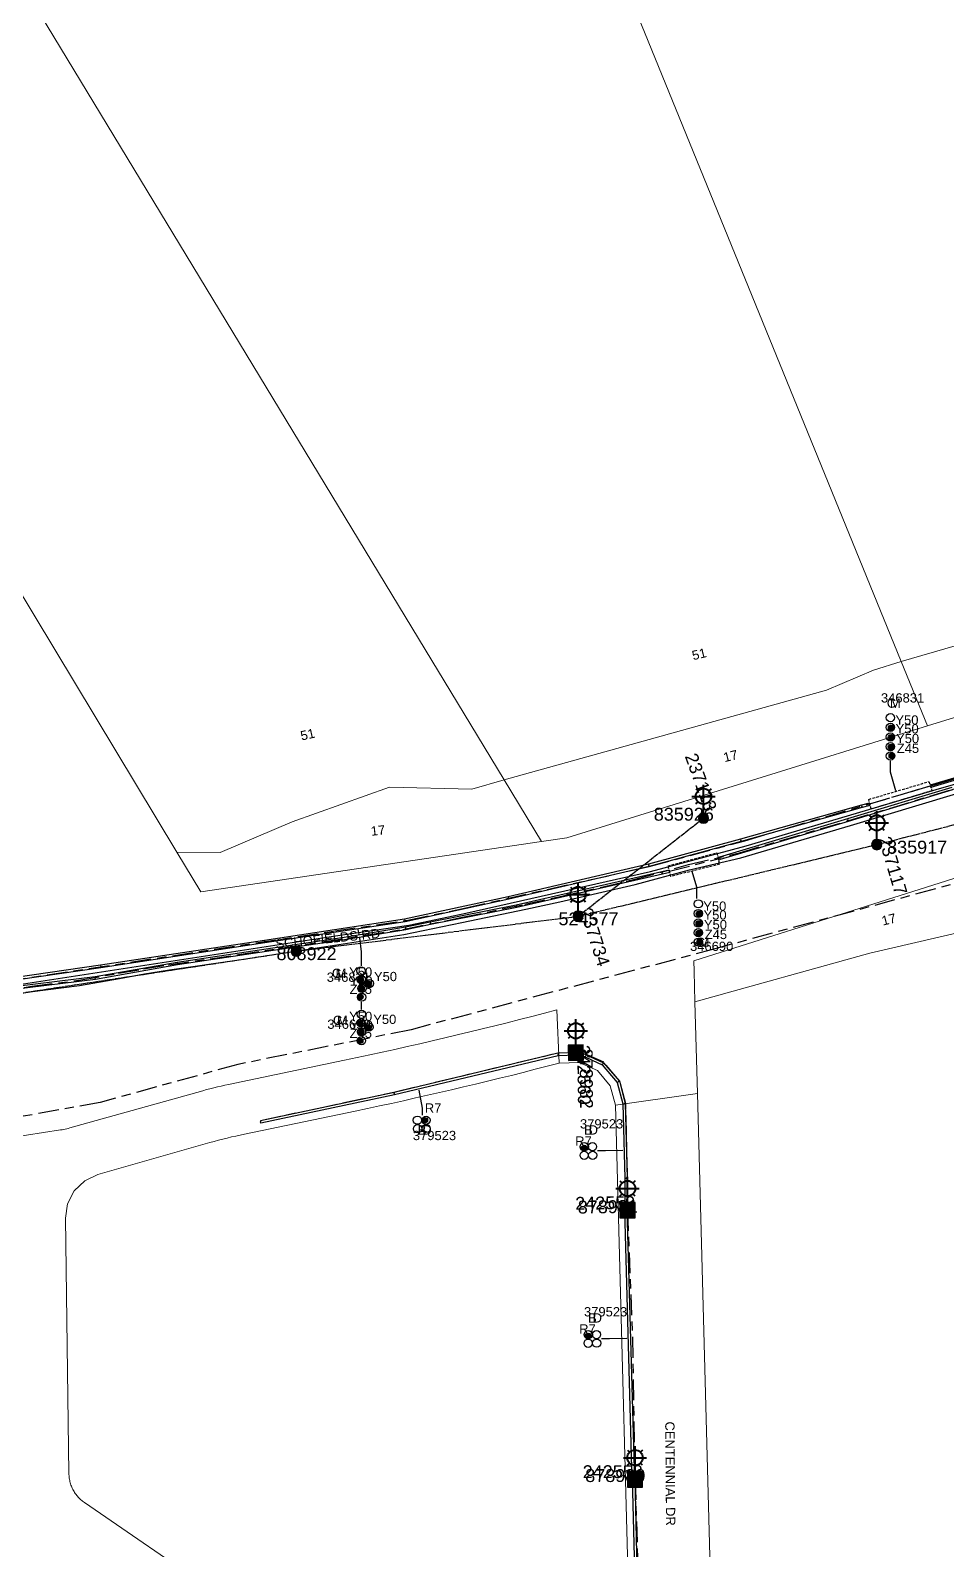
# Model space of a CAD drawing. Header units: metres. Extents: x 303957 to 307239, y 6268736 to 6272503.
# Drawn here: x 305226.9 to 305404.7, y 6269461.1 to 6269756.1 of the extents above; entities that cross this region are included whole.
import ezdxf
from ezdxf.enums import TextEntityAlignment as Align

# ---------------------------------------------------------------- set-up
doc = ezdxf.new("R2010")
doc.units = ezdxf.units.M
for name, pattern in [('Cable Exist OH', [1, 1, 0]), ('Cable Exist UG', [8.2, 4, -1.2, 1.8, -1.2]), ('DASHED', [0.75, 0.5, -0.25])]:
    doc.linetypes.add(name, pattern=pattern)
doc.layers.get('0').update_dxf_attribs({"color": 6})
doc.layers.add('Cadastre Land Parcels_SP_EXT', color=9, linetype='Continuous', lineweight=5)
doc.layers.add('Cadastre Roads_SP_EXT', color=9, linetype='Continuous', lineweight=5)
for name, color, linetype in [('Duct_SP_EXT', 7, 'Continuous'), ('Equip_SP_SL_EXT', 7, 'Continuous'), ('Mains_HV_EXT', 7, 'Continuous'), ('Mains_LV_SL_EXT', 7, 'Continuous'), ('Mains_SL_EXT', 7, 'Continuous'), ('Mains_TR_EXT', 7, 'Continuous'), ('SupportsOH_SP_TR_HV_LV_SL_EXT', 7, 'Continuous'), ('SupportsUG_SP_LV_SL_EXT', 7, 'Continuous'), ('Trench_SP_EXT', 7, 'Continuous')]:
    doc.layers.add(name, color=color, linetype=linetype)
doc.layers.add('UNKNOWN_FEATURES', color=1, linetype='DASHED', plot=False)
doc.styles.add('COLUMN_LABEL', font='arial.ttf')
doc.styles.add('iecARIAL', font='arial.ttf', dxfattribs={"height": 2})
doc.styles.add('POLE_LABEL', font='arial.ttf')
doc.styles.get("Standard").update_dxf_attribs({"font": 'arial.ttf'})
doc.linetypes.add('Cable P UG', pattern='A,6,-0.5,["P",Standard,S=1.7,R=0,X=0.5,Y=-1],-2.9', length=9.4)

# ---------------------------------------------------------------- blocks, each defined once
blk = doc.blocks.new('COLUMN_EXT')
blk.add_hatch(color=256).paths.add_polyline_path([(-1.49, 1.48), (-1.49, -1.49), (1.48, -1.49), (1.48, 1.48)])
blk.add_lwpolyline([(-1.49, -1.49), (1.48, -1.49), (1.48, 1.48), (-1.49, 1.48)], close=True)
for tag, height, style, flags, p in [('ASSET_NUM', 2.5, 'COLUMN_LABEL', 8, (2, 2)), ('STRUCTURE_PLANT_NUMBER', 0.2, 'POLE_LABEL', 9, (1.81, 0.03)), ('STREET_CODE', 0.2, 'COLUMN_LABEL', 9, (1.81, -0.2))]:
    blk.add_attdef(tag, text='', height=height, dxfattribs=dict(style=style, flags=flags)).set_placement(p, align=Align.MIDDLE_LEFT)
at = {"flags": 1}
blk.add_attdef('Z', (1.81, -2.35), '', height=0.2, dxfattribs=at)
at = {"flags": 9}
for tag, p in [('COLUMN_TYPE', (1.81, -0.4)), ('OWNED_BY', (1.81, -0.6)), ('STATE', (1.81, -0.8)), ('USAGE', (1.81, -1)), ('STREETNAME', (1.81, -1.6)), ('SUBURB', (1.81, -1.8)), ('LEGEND', (1.81, -1.2)), ('LOCATION', (1.81, -1.4)), ('NOTES', (1.81, -2))]:
    blk.add_attdef(tag, text='', height=0.2, dxfattribs=at).set_placement(p, align=Align.MIDDLE_LEFT)
blk = doc.blocks.new('DUCT_EXT')
blk.add_circle((0, 0.8), 0.8)
at = {"flags": 1}
blk.add_attdef('Z', (0, 0), '', height=0.2, dxfattribs=at)
at = {"flags": 9}
for tag, p in [('DUCT_CODE', (0, 0)), ('XSECT_TYPE', (0, -0.2)), ('STATE', (0, -0.6)), ('FB_REFERENCE', (0, -0.4)), ('NOTES', (0, -0.8))]:
    blk.add_attdef(tag, text='', height=0.2, dxfattribs=at).set_placement(p, align=Align.MIDDLE_LEFT)
blk = doc.blocks.new('SL_LANTERN_EXT')
at = {"lineweight": 40}
for p, q in [((0, 1.97), (0, 6.47)), ((-2.25, 4.22), (2.25, 4.22)), ((-1.46, 5.68), (-1.06, 5.28)), ((-1.46, 2.76), (-1.06, 3.16)), ((1.46, 5.68), (1.06, 5.28)), ((1.46, 2.76), (1.06, 3.16)), ((0, 0), (0, 2.72))]:
    blk.add_line(p, q, dxfattribs=at)
blk.add_circle((0, 4.22), 1.5, dxfattribs=at)
at = {"style": 'iecARIAL', "flags": 8}
blk.add_attdef('ASSET_NUM', (1.5, 1.5), '', height=2.5, dxfattribs=at)
for tag, p, height, flags in [('OPERATING_VOLTAGE', (0.98, -1.65), 0.2, 9), ('ORIENTATION', (0.98, -1.85), 0.2, 9), ('OWNED_BY', (0.98, -2.05), 0.2, 9), ('STATE', (0.98, -2.25), 0.2, 9), ('CONSTRUCTED_VOLTAGE', (0.98, -0.65), 0.2, 9), ('CONTROL_TYPE', (0.98, -0.85), 0.2, 9), ('LANTERN_PURPOSE', (0.98, -1.05), 0.2, 9), ('LANTERN_TYPE', (0.98, -1.25), 0.2, 9), ('NO_PHASES', (0.98, -1.45), 0.2, 9), ('USAGE', (0.98, -2.45), 0.2, 9), ('CEXIST', (0.98, -2.65), 0.2, 9), ('CNEW', (0.98, -2.85), 0.2, 9), ('CNUMBER', (0.98, -3.05), 0.2, 9), ('LNUMBER', (2.18, -3.25), 2.5, 8), ('CREMOVE', (0.98, -3.25), 0.2, 9), ('CREPLACE', (0.98, -3.45), 0.2, 9), ('LKINGHEIGHT', (0.98, -3.65), 0.2, 9), ('LBRACKET', (0.98, -3.85), 0.2, 9), ('LBRACKETVOCAB', (0.98, -4.05), 0.2, 9), ('LCATEGORY', (0.98, -4.25), 0.2, 9), ('LCHARGE1', (0.98, -4.45), 0.2, 9), ('LCHARGE1PERCENT', (0.98, -4.65), 0.2, 9), ('LCHARGE2', (0.98, -4.85), 0.2, 9), ('LCHARGE2PERCENT', (0.98, -5.05), 0.2, 9), ('LCHARGE3', (0.98, -5.25), 0.2, 9), ('LCHARGE3PERCENT', (0.98, -5.45), 0.2, 9), ('LEXIST', (0.98, -5.65), 0.2, 9), ('LLAMP', (0.98, -5.85), 0.2, 9), ('LLAMPVOCAB', (0.98, -6.05), 0.2, 9), ('LMAST', (0.98, -6.25), 0.2, 9), ('LMASTVOCAB', (0.98, -6.45), 0.2, 9), ('LNEW', (0.98, -6.65), 0.2, 9), ('LANTNUMBER', (0.98, -6.85), 0.2, 9), ('LOUTREACH', (0.98, -7.25), 0.2, 9), ('LOUTREACHVOCAB', (0.98, -7.45), 0.2, 9), ('LRATECODE', (0.98, -7.65), 0.2, 9), ('LREMOVE', (0.98, -7.85), 0.2, 9), ('LREPLACE', (0.98, -8.05), 0.2, 9), ('LTYPE', (0.98, -8.25), 0.2, 9), ('LTYPEVOCAB', (0.98, -8.45), 0.2, 9), ('LEGEND', (0.98, -8.65), 0.2, 9), ('LOCATION', (0.98, -8.85), 0.2, 9), ('NOTES', (0.98, -9.05), 0.2, 9), ('STREETNAME', (0.98, -9.25), 0.2, 9), ('SUBURB', (0.98, -9.45), 0.2, 1)]:
    blk.add_attdef(tag, p, '', height=height, dxfattribs=dict(flags=flags))
blk = doc.blocks.new('POLE_EXT')
blk.add_hatch(color=256).paths.add_polyline_path([(-1, 0, 1), (1, 0, 1)])
blk.add_lwpolyline([(-1, 0, 1), (1, 0, 1)], format="xyb", close=True)
for tag, height, flags, p in [('pNumber', 2.5, 8, (-17.84, 2.07)), ('OWNED_BY', 0.2, 9, (1.35, -0.4)), ('SPECIAL_USE', 0.2, 9, (1.35, -0.8)), ('STATE', 0.2, 9, (1.35, -1)), ('cLV', 0.2, 9, (1.35, -1.4)), ('hDepth', 0.2, 9, (1.35, -1.6)), ('hDia', 0.2, 9, (1.35, -1.8)), ('cHV', 0.2, 9, (1.35, -2)), ('PARENT', 0.2, 9, (1.35, -0.6)), ('USAGE', 0.2, 9, (1.35, -1.2)), ('LBRACKET', 0.2, 9, (1.35, -2.2)), ('LExisting', 0.2, 9, (1.35, -2.4)), ('LANTNUMBER', 0.2, 9, (1.35, -2.6)), ('LOther', 0.2, 9, (1.35, -2.8)), ('LRemove', 0.2, 9, (1.35, -3)), ('cLinedev', 0.2, 9, (1.35, -3.4)), ('pExisting', 0.2, 9, (1.35, -3.8)), ('pFooting', 0.2, 9, (1.35, -4.4)), ('pNew', 0.2, 9, (1.35, -4.6)), ('pRelocate', 0.2, 9, (1.35, -5)), ('pRemove', 0.2, 9, (1.35, -5.2)), ('pReplace', 0.2, 9, (1.35, -5.4)), ('pStay', 0.2, 9, (1.35, -5.6)), ('pType', 0.2, 9, (1.35, -5.8)), ('LEGEND', 0.2, 9, (1.35, -3.2)), ('LOCATION', 0.2, 9, (1.35, -3.6)), ('PFNUMBER', 0.2, 9, (1.35, -4)), ('NEWPFNUMBER', 0.2, 9, (1.35, -4.2)), ('cspan', 0.2, 9, (1.35, -6)), ('STREETNAME', 0.2, 9, (1.35, -6.2)), ('SUBURB', 0.2, 9, (1.35, -6.4)), ('OPERATED_BY', 0.2, 9, (1.36, -7.01)), ('NOTES', 0.2, 9, (1.35, -6.6)), ('MAINTAINED_BY', 0.2, 9, (1.36, -6.81))]:
    blk.add_attdef(tag, text='', height=height, dxfattribs=dict(flags=flags)).set_placement(p, align=Align.MIDDLE_LEFT)
at = {"style": 'POLE_LABEL'}
for tag, height, flags, p in [('ASSET_NUM', 2.5, 8, (2, 2)), ('STRUCTURE_PLANT_NUMBER', 0.2, 9, (1.35, 0.03)), ('STREET_CODE', 0.2, 9, (1.35, -0.2))]:
    blk.add_attdef(tag, text='', height=height, dxfattribs=dict(at, flags=flags)).set_placement(p, align=Align.MIDDLE_LEFT)
at = {"flags": 1}
blk.add_attdef('Z', (1.35, -7.33), '', height=0.2, dxfattribs=at)
blk = doc.blocks.new('CABLE_LARGE_EXT')
h = blk.add_hatch(color=256)
edge = h.paths.add_edge_path()
edge.add_arc((0, 0.55), 0.55, 0, 360)
blk.add_circle((0, 0.55), 0.55)
at = {"flags": 1}
blk.add_attdef('Z', (0, 0), '', height=0.2, dxfattribs=at)
at = {"flags": 9}
for tag, p in [('COND_CODE', (0, 0)), ('STATE', (0, -0.4)), ('XSECT_SIZE', (0, -0.6)), ('FB_REFERENCE', (0, -0.2)), ('NOTES', (0, -0.8))]:
    blk.add_attdef(tag, text='', height=0.2, dxfattribs=at).set_placement(p, align=Align.MIDDLE_LEFT)

msp = doc.modelspace()

# ---------------------------------------------------------------- linework, layer by layer
at = {"layer": 'Cadastre Land Parcels_SP_EXT', "linetype": 'Continuous'}
for points in [[(305474.1, 6269656.34), (305390.42, 6269890.66), (305302.4, 6269862.95), (305395.89, 6269633.61), (305474.1, 6269656.34)], [(305318.83, 6269610.61), (305187.79, 6269826.92), (305158.26, 6269875.65), (305154.1, 6269882.46), (305089.13, 6269872.76), (305255.32, 6269596.57), (305263.7, 6269596.53), (305277.66, 6269602.48), (305296.57, 6269609.21), (305312.55, 6269608.82), (305318.83, 6269610.61)], [(305381.35, 6269628.03), (305390.46, 6269631.94), (305395.89, 6269633.61), (305302.4, 6269862.95), (305187.79, 6269826.92), (305318.83, 6269610.61), (305381.35, 6269628.03)], [(305412.11, 6269624.56), (305478.14, 6269645.04), (305474.1, 6269656.34), (305395.89, 6269633.61), (305400.98, 6269621.11), (305412.11, 6269624.56)], [(305330.98, 6269599.34), (305400.98, 6269621.11), (305395.89, 6269633.61), (305390.46, 6269631.94), (305381.35, 6269628.03), (305318.83, 6269610.61), (305326.09, 6269598.64), (305330.98, 6269599.34)], [(305318.83, 6269610.61), (305312.55, 6269608.82), (305296.57, 6269609.21), (305277.66, 6269602.48), (305263.7, 6269596.53), (305255.32, 6269596.57), (305259.96, 6269588.86), (305326.09, 6269598.64), (305318.83, 6269610.61)], [(305421.44, 6269596.34), (305355.63, 6269575.45), (305355.69, 6269573.44), (305355.85, 6269567.54), (305389.76, 6269576.99), (305424.67, 6269585.04), (305424.43, 6269594.21), (305421.44, 6269596.34)], [(305411.74, 6269298.61), (305432.2, 6269305.09), (305424.67, 6269585.04), (305389.76, 6269576.99), (305355.85, 6269567.54), (305356.33, 6269549.69), (305359.72, 6269423.42), (305360.41, 6269397.82), (305362.67, 6269313.58), (305363.33, 6269288.94), (305363.48, 6269283.33), (305411.74, 6269298.61)]]:
    msp.add_lwpolyline(points, close=True, dxfattribs=at)
msp.add_lwpolyline([(305343.73, 6269423.55), (305340.41, 6269547.43), (305339.41, 6269551.19), (305336.9, 6269554.16), (305333.35, 6269555.73), (305329.47, 6269555.61), (305327.15, 6269555.01), (305324.84, 6269554.41), (305322.52, 6269553.82), (305320.21, 6269553.24), (305317.89, 6269552.66), (305315.57, 6269552.1), (305313.24, 6269551.54), (305310.92, 6269550.98), (305308.59, 6269550.43), (305306.26, 6269549.89), (305303.94, 6269549.36), (305301.6, 6269548.84), (305299.27, 6269548.32), (305296.94, 6269547.8), (305294.6, 6269547.3), (305292.27, 6269546.8), (305289.93, 6269546.31), (305268.4, 6269541.83), (305267.56, 6269541.65), (305266.72, 6269541.46), (305265.88, 6269541.27), (305265.05, 6269541.07), (305264.22, 6269540.86), (305263.39, 6269540.64), (305262.56, 6269540.41), (305261.73, 6269540.18), (305239.97, 6269533.96), (305237.42, 6269532.75), (305235.38, 6269530.79), (305234.09, 6269528.28), (305233.67, 6269525.48), (305234.35, 6269475.95), (305234.35, 6269475.72), (305234.37, 6269475.49), (305234.39, 6269475.26), (305234.42, 6269475.03), (305234.45, 6269474.8), (305234.5, 6269474.57), (305234.55, 6269474.35), (305234.61, 6269474.13), (305234.68, 6269473.91), (305234.75, 6269473.69), (305234.83, 6269473.47), (305234.92, 6269473.26), (305235.01, 6269473.05), (305235.12, 6269472.84), (305235.23, 6269472.64), (305235.34, 6269472.44), (305235.46, 6269472.24), (305235.59, 6269472.05), (305235.73, 6269471.86), (305235.87, 6269471.68), (305236.01, 6269471.5), (305236.17, 6269471.33), (305236.32, 6269471.16), (305236.49, 6269471), (305236.66, 6269470.84), (305236.83, 6269470.69), (305237.01, 6269470.54), (305237.19, 6269470.4), (305237.38, 6269470.27), (305312.49, 6269418.63)], dxfattribs=at)
at = {"layer": 'Cadastre Roads_SP_EXT', "linetype": 'Continuous'}
msp.add_lwpolyline([(305312.49, 6269418.63), (305237.38, 6269470.27), (305237.19, 6269470.4), (305237.01, 6269470.54), (305236.83, 6269470.69), (305236.66, 6269470.84), (305236.49, 6269471), (305236.32, 6269471.16), (305236.17, 6269471.33), (305236.01, 6269471.5), (305235.87, 6269471.68), (305235.73, 6269471.86), (305235.59, 6269472.05), (305235.46, 6269472.24), (305235.34, 6269472.44), (305235.23, 6269472.64), (305235.12, 6269472.84), (305235.01, 6269473.05), (305234.92, 6269473.26), (305234.83, 6269473.47), (305234.75, 6269473.69), (305234.68, 6269473.91), (305234.61, 6269474.13), (305234.55, 6269474.35), (305234.5, 6269474.57), (305234.45, 6269474.8), (305234.42, 6269475.03), (305234.39, 6269475.26), (305234.37, 6269475.49), (305234.35, 6269475.72), (305234.35, 6269475.95), (305233.67, 6269525.48), (305234.09, 6269528.28), (305235.38, 6269530.79), (305237.42, 6269532.75), (305239.97, 6269533.96), (305261.73, 6269540.18), (305262.56, 6269540.41), (305263.39, 6269540.64), (305264.22, 6269540.86), (305265.05, 6269541.07), (305265.88, 6269541.27), (305266.72, 6269541.46), (305267.56, 6269541.65), (305268.4, 6269541.83), (305289.93, 6269546.31), (305292.27, 6269546.8), (305294.6, 6269547.3), (305296.94, 6269547.8), (305299.27, 6269548.32), (305301.6, 6269548.84), (305303.94, 6269549.36), (305306.26, 6269549.89), (305308.59, 6269550.43), (305310.92, 6269550.98), (305313.24, 6269551.54), (305315.57, 6269552.1), (305317.89, 6269552.66), (305320.21, 6269553.24), (305322.52, 6269553.82), (305324.84, 6269554.41), (305327.15, 6269555.01), (305329.47, 6269555.61), (305329.03, 6269565.95), (305326.62, 6269565.32), (305324.21, 6269564.69), (305321.8, 6269564.07), (305319.39, 6269563.45), (305316.98, 6269562.85), (305314.56, 6269562.25), (305312.14, 6269561.66), (305309.72, 6269561.08), (305307.3, 6269560.51), (305304.87, 6269559.94), (305302.45, 6269559.38), (305300.02, 6269558.83), (305297.59, 6269558.28), (305295.16, 6269557.75), (305292.72, 6269557.22), (305290.29, 6269556.7), (305287.85, 6269556.19), (305265.32, 6269551.49), (305264.6, 6269551.33), (305263.88, 6269551.17), (305263.16, 6269551.01), (305262.45, 6269550.83), (305261.73, 6269550.65), (305261.02, 6269550.46), (305260.31, 6269550.26), (305234.52, 6269543.03), (305234.23, 6269542.95), (305233.93, 6269542.88), (305233.64, 6269542.81), (305233.34, 6269542.75), (305233.04, 6269542.69), (305232.74, 6269542.64), (305216.17, 6269540.1)], dxfattribs=at)
msp.add_lwpolyline([(305356.33, 6269549.69), (305340.41, 6269547.43), (305343.73, 6269423.55), (305359.72, 6269423.42), (305356.33, 6269549.69)], close=True, dxfattribs=at)
at = {"layer": 'Duct_SP_EXT'}
for p, q in [((305412.27, 6269612.8), (305401.49, 6269609.61)), ((305412.41, 6269612.34), (305401.63, 6269609.15)), ((305405.68, 6269609.11), (305385.42, 6269603.02)), ((305401.49, 6269609.61), (305401.56, 6269609.38)), ((305401.63, 6269609.15), (305401.56, 6269609.38)), ((305405.82, 6269608.65), (305385.55, 6269602.56)), ((305389.67, 6269606.12), (305388.18, 6269605.68)), ((305389.67, 6269606.12), (305389.74, 6269605.89)), ((305389.8, 6269605.66), (305389.74, 6269605.89)), ((305385.42, 6269603.02), (305360.62, 6269595.58)), ((305388.18, 6269605.68), (305364.7, 6269599.09)), ((305388.31, 6269605.22), (305364.82, 6269598.63)), ((305385.42, 6269603.02), (305385.48, 6269602.79)), ((305388.18, 6269605.68), (305388.25, 6269605.45)), ((305388.31, 6269605.22), (305388.25, 6269605.45)), ((305389.8, 6269605.66), (305388.31, 6269605.22)), ((305385.55, 6269602.56), (305360.75, 6269595.12)), ((305385.55, 6269602.56), (305385.48, 6269602.79)), ((305364.7, 6269599.09), (305346.81, 6269594.27)), ((305364.82, 6269598.63), (305346.93, 6269593.81)), ((305364.7, 6269599.09), (305364.76, 6269598.86)), ((305364.82, 6269598.63), (305364.76, 6269598.86)), ((305346.81, 6269594.27), (305319.61, 6269587.93)), ((305346.81, 6269594.27), (305346.87, 6269594.04)), ((305346.93, 6269593.81), (305346.87, 6269594.04)), ((305360.62, 6269595.58), (305360.33, 6269595.51)), ((305360.33, 6269595.51), (305360.39, 6269595.28)), ((305360.45, 6269595.04), (305360.39, 6269595.28)), ((305360.75, 6269595.12), (305360.45, 6269595.04)), ((305360.62, 6269595.58), (305360.69, 6269595.35)), ((305360.75, 6269595.12), (305360.69, 6269595.35)), ((305346.93, 6269593.81), (305319.72, 6269587.46)), ((305349.44, 6269592.75), (305321.17, 6269586.3)), ((305349.55, 6269592.28), (305321.27, 6269585.83)), ((305350.84, 6269593.11), (305349.44, 6269592.75)), ((305349.44, 6269592.75), (305349.49, 6269592.52)), ((305349.55, 6269592.28), (305349.49, 6269592.52)), ((305350.96, 6269592.64), (305349.55, 6269592.28)), ((305350.84, 6269593.11), (305350.9, 6269592.87)), ((305350.96, 6269592.64), (305350.9, 6269592.87)), ((305319.61, 6269587.93), (305299.5, 6269583.54)), ((305319.72, 6269587.46), (305299.58, 6269583.07)), ((305321.17, 6269586.3), (305304.45, 6269582.97)), ((305321.27, 6269585.83), (305304.55, 6269582.5)), ((305319.61, 6269587.93), (305319.66, 6269587.7)), ((305319.72, 6269587.46), (305319.66, 6269587.7)), ((305321.17, 6269586.3), (305321.22, 6269586.07)), ((305321.27, 6269585.83), (305321.22, 6269586.07)), ((305299.5, 6269583.54), (305272.3, 6269579.43)), ((305299.58, 6269583.07), (305272.37, 6269578.96)), ((305299.5, 6269583.54), (305299.54, 6269583.31)), ((305299.58, 6269583.07), (305299.54, 6269583.31)), ((305304.45, 6269582.97), (305299.64, 6269581.98)), ((305304.55, 6269582.5), (305299.73, 6269581.51)), ((305304.45, 6269582.97), (305304.5, 6269582.74)), ((305304.55, 6269582.5), (305304.5, 6269582.74)), ((305272.3, 6269579.43), (305240.49, 6269574.62)), ((305288.59, 6269580.14), (305255.36, 6269575.18)), ((305288.67, 6269579.67), (305255.44, 6269574.71)), ((305272.3, 6269579.43), (305272.33, 6269579.2)), ((305299.64, 6269581.98), (305288.59, 6269580.14)), ((305288.59, 6269580.14), (305288.63, 6269579.91)), ((305288.67, 6269579.67), (305288.63, 6269579.91)), ((305299.73, 6269581.51), (305288.67, 6269579.67)), ((305299.64, 6269581.98), (305299.68, 6269581.75)), ((305299.73, 6269581.51), (305299.68, 6269581.75)), ((305272.37, 6269578.96), (305240.56, 6269574.14)), ((305272.37, 6269578.96), (305272.33, 6269579.2)), ((305240.49, 6269574.62), (305176.72, 6269565.33)), ((305240.56, 6269574.14), (305176.79, 6269564.86)), ((305255.36, 6269575.18), (305239.42, 6269572.35)), ((305255.44, 6269574.71), (305239.49, 6269571.87)), ((305240.49, 6269574.62), (305240.52, 6269574.38)), ((305240.56, 6269574.14), (305240.52, 6269574.38)), ((305255.36, 6269575.18), (305255.4, 6269574.95)), ((305255.44, 6269574.71), (305255.4, 6269574.95)), ((305239.42, 6269572.35), (305218.03, 6269569.73)), ((305239.49, 6269571.87), (305218.1, 6269569.25)), ((305239.42, 6269572.35), (305239.46, 6269572.11)), ((305239.49, 6269571.87), (305239.46, 6269572.11)), ((305329.24, 6269557.53), (305297.44, 6269549.93)), ((305329.3, 6269557.05), (305297.55, 6269549.46)), ((305332.79, 6269557.61), (305329.24, 6269557.53)), ((305329.24, 6269557.53), (305329.27, 6269557.29)), ((305329.3, 6269557.05), (305329.27, 6269557.29)), ((305332.8, 6269557.13), (305329.3, 6269557.05)), ((305332.76, 6269557.61), (305332.76, 6269557.37)), ((305332.76, 6269557.61), (305333.91, 6269557.61)), ((305332.76, 6269557.13), (305332.76, 6269557.37)), ((305332.76, 6269557.13), (305333.8, 6269557.13)), ((305332.79, 6269557.61), (305332.79, 6269557.37)), ((305332.8, 6269557.13), (305332.79, 6269557.37)), ((305333.8, 6269557.13), (305333.86, 6269557.37)), ((305333.8, 6269557.13), (305337.81, 6269555.31)), ((305333.91, 6269557.61), (305333.86, 6269557.37)), ((305333.91, 6269557.61), (305338.11, 6269555.7)), ((305338.11, 6269555.7), (305337.96, 6269555.5)), ((305338.11, 6269555.7), (305341.18, 6269552.1)), ((305337.81, 6269555.31), (305337.96, 6269555.5)), ((305337.81, 6269555.31), (305340.75, 6269551.87)), ((305297.44, 6269549.93), (305271.5, 6269544.41)), ((305297.44, 6269549.93), (305297.49, 6269549.7)), ((305340.75, 6269551.87), (305340.96, 6269551.98)), ((305340.75, 6269551.87), (305341.84, 6269547.68)), ((305341.18, 6269552.1), (305340.96, 6269551.98)), ((305341.18, 6269552.1), (305342.32, 6269547.75)), ((305297.55, 6269549.46), (305271.6, 6269543.94)), ((305297.55, 6269549.46), (305297.49, 6269549.7)), ((305341.84, 6269547.68), (305342.08, 6269547.72)), ((305341.84, 6269547.68), (305342.23, 6269533.27)), ((305342.32, 6269547.75), (305342.08, 6269547.72)), ((305342.32, 6269547.75), (305342.71, 6269533.27)), ((305271.5, 6269544.41), (305271.55, 6269544.18)), ((305271.6, 6269543.94), (305271.55, 6269544.18)), ((305342.23, 6269533.27), (305342.21, 6269527.05)), ((305342.23, 6269533.27), (305342.47, 6269533.27)), ((305342.71, 6269533.27), (305342.47, 6269533.27)), ((305342.71, 6269533.27), (305342.69, 6269527.05)), ((305342.21, 6269527.05), (305342.45, 6269527.05)), ((305342.21, 6269527.04), (305342.45, 6269527.05)), ((305343.68, 6269474.54), (305342.21, 6269527.04)), ((305342.69, 6269527.05), (305342.45, 6269527.05)), ((305342.69, 6269527.05), (305342.45, 6269527.05)), ((305344.16, 6269474.55), (305342.69, 6269527.05)), ((305343.67, 6269474.89), (305343.91, 6269474.89)), ((305343.67, 6269474.89), (305344.9, 6269424.88)), ((305343.68, 6269474.54), (305343.92, 6269474.54)), ((305344.15, 6269474.9), (305343.91, 6269474.89)), ((305344.16, 6269474.55), (305343.92, 6269474.54)), ((305344.15, 6269474.9), (305345.38, 6269424.9))]:
    msp.add_line(p, q, dxfattribs=at)
for points in [[(305393.7, 6269614.32), (305393.7, 6269612.16), (305394.79, 6269608.53)], [(305356.22, 6269587.56), (305356.22, 6269589.8), (305355.27, 6269592.8)], [(305290.68, 6269580.64), (305290.5, 6269581.59)], [(305291.11, 6269574.5), (305291.11, 6269577.19), (305290.83, 6269579.94)], [(305291.11, 6269566.04), (305291.11, 6269567.51)], [(305302.96, 6269545.49), (305302.96, 6269546.85), (305302.33, 6269550.35)], [(305336.94, 6269538.62), (305338.46, 6269538.62), (305341.85, 6269538.7)], [(305337.73, 6269502.13), (305339.24, 6269502.13), (305342.64, 6269502.21)]]:
    msp.add_lwpolyline(points, dxfattribs=at)
at = {"layer": 'Mains_HV_EXT', "linetype": 'Cable P UG'}
for points in [[(305006.1, 6269537.8), (305058.48, 6269545.8), (305135.19, 6269558.02), (305145.44, 6269559.52), (305183.14, 6269565.07), (305209.27, 6269568.83), (305222.15, 6269570.52), (305286.09, 6269580.3), (305300.32, 6269582.37), (305311.36, 6269584.73), (305347.21, 6269592.82), (305365.76, 6269597.82), (305395.94, 6269606.75), (305395.94, 6269606.75), (305402.62, 6269608.72), (305422.94, 6269614.55)], [(305041.43, 6269541.29), (305058.95, 6269543.98), (305076.12, 6269546.79), (305129.77, 6269555.07), (305176.15, 6269561.97), (305196.38, 6269564.79), (305227.3, 6269569.55), (305236.41, 6269570.71), (305244.14, 6269572.06), (305249.02, 6269572.92), (305253.84, 6269573.71), (305267.4, 6269575.7), (305299.33, 6269580.59), (305310.63, 6269582.89), (305323.01, 6269585.48), (305329.65, 6269586.92), (305344.22, 6269590.29), (305354.81, 6269593.17), (305354.81, 6269593.17), (305364.74, 6269595.49), (305386, 6269601.76), (305406.02, 6269607.78), (305408.98, 6269608.66)]]:
    msp.add_lwpolyline(points, dxfattribs=at)
at = {"layer": 'Mains_HV_EXT', "linetype": 'Cable Exist UG'}
msp.add_lwpolyline([(305445.03, 6269598.25), (305442.93, 6269598.06), (305442.05, 6269601.04), (305442.05, 6269601.04), (305410.41, 6269591.6), (305359.95, 6269577.87), (305359.95, 6269577.87), (305300.75, 6269562.1), (305267.13, 6269555.36), (305240.44, 6269547.97), (305221.53, 6269544.57), (305213.24, 6269543.9), (305200.32, 6269544.17), (305180.87, 6269540.92), (305121.12, 6269531.66), (305107.34, 6269528.87), (305074.8, 6269524.99), (305074.8, 6269524.99), (305055.49, 6269521.84), (305050, 6269520.48)], dxfattribs=at)
at = {"layer": 'Mains_LV_SL_EXT', "linetype": 'Cable Exist UG'}
for points in [[(305271.5, 6269544.47), (305297.43, 6269549.99), (305329.35, 6269557.62), (305332.73, 6269557.67)], [(305342.75, 6269527.05), (305342.77, 6269533.27), (305342.77, 6269533.27), (305342.42, 6269547.72), (305341.23, 6269552.17), (305338.14, 6269555.77), (305333.76, 6269557.75), (305332.73, 6269557.67)], [(305342.75, 6269527.05), (305343.7, 6269502.39), (305344.21, 6269474.78)], [(305344.21, 6269474.78), (305345.12, 6269447.07), (305345.44, 6269424.92)]]:
    msp.add_lwpolyline(points, dxfattribs=at)
at = {"layer": 'Mains_SL_EXT', "linetype": 'Cable Exist OH'}
for points in [[(305333.16, 6269584.13), (305357.5, 6269603.19)], [(305391.13, 6269598.05), (305418.58, 6269605.1)], [(305333.16, 6269584.13), (305391.13, 6269598.05)], [(305211.87, 6269567.22), (305278.47, 6269577.36), (305333.16, 6269584.13)]]:
    msp.add_lwpolyline(points, dxfattribs=at)
at = {"layer": 'Mains_TR_EXT', "linetype": 'Cable Exist UG'}
for points in [[(305395.66, 6269607.71), (305402.34, 6269609.68), (305427.26, 6269616.83), (305447.66, 6269623.22), (305467.59, 6269628.86), (305482.69, 6269633), (305497.96, 6269636.95), (305505.11, 6269639.3), (305526.07, 6269645.41), (305545.25, 6269651.15), (305564.06, 6269656.32), (305584.46, 6269662.01)], [(305354.58, 6269594.15), (305364.48, 6269596.45), (305385.72, 6269602.72), (305405.73, 6269608.74), (305422.57, 6269613.72), (305449.15, 6269621.51), (305458.78, 6269624.32), (305470.54, 6269627.81), (305479.01, 6269630.14), (305506.52, 6269637.73), (305511.93, 6269639.2), (305539.95, 6269647.23), (305568.82, 6269655.39), (305582.69, 6269659.64)], [(305005.95, 6269538.79), (305058.32, 6269546.78), (305135.04, 6269559.01), (305145.29, 6269560.51), (305182.99, 6269566.06), (305209.13, 6269569.82), (305222.01, 6269571.51), (305285.95, 6269581.29), (305300.14, 6269583.36), (305311.14, 6269585.71), (305346.97, 6269593.8), (305365.49, 6269598.78), (305395.66, 6269607.71)], [(305041.28, 6269542.28), (305058.79, 6269544.97), (305075.96, 6269547.78), (305129.62, 6269556.06), (305176.01, 6269562.96), (305196.24, 6269565.78), (305227.16, 6269570.54), (305236.27, 6269571.7), (305243.97, 6269573.05), (305248.85, 6269573.9), (305253.68, 6269574.7), (305267.25, 6269576.68), (305299.15, 6269581.57), (305310.43, 6269583.87), (305322.8, 6269586.46), (305329.43, 6269587.9), (305343.98, 6269591.26), (305354.58, 6269594.15)]]:
    msp.add_lwpolyline(points, dxfattribs=at)
at = {"layer": 'Trench_SP_EXT', "linetype": 'Cable Exist UG'}
for points in [[(305389.8, 6269605.95), (305401.52, 6269609.49)], [(305350.9, 6269592.87), (305360.36, 6269595.3)]]:
    msp.add_lwpolyline(points, dxfattribs=at)
at = {"layer": 'UNKNOWN_FEATURES'}
for points in [[(305389.59, 6269606.83), (305401.26, 6269610.28), (305401.84, 6269608.51), (305390.05, 6269604.96), (305389.59, 6269606.77)], [(305351.15, 6269591.86), (305350.63, 6269593.9), (305360.07, 6269596.44), (305360.63, 6269594.23), (305351.12, 6269591.86)]]:
    msp.add_lwpolyline(points, dxfattribs=at)

# ---------------------------------------------------------------- block references
at = {"layer": 'Duct_SP_EXT'}
for name, p, rotation in [('DUCT_EXT', (305394.57, 6269622.68), 90.0000000000002), ('DUCT_EXT', (305394.57, 6269620.81), 90.0000000000002), ('DUCT_EXT', (305394.57, 6269618.94), 90.0000000000002), ('DUCT_EXT', (305394.57, 6269617.07), 90.0000000000002), ('DUCT_EXT', (305394.57, 6269615.24), 90.0000000000002), ('DUCT_EXT', (305357.29, 6269586.54), 90.0000000000002), ('DUCT_EXT', (305357.29, 6269584.67), 90.0000000000002), ('DUCT_EXT', (305357.29, 6269582.8), 90.0000000000002), ('DUCT_EXT', (305357.29, 6269580.93), 90.0000000000002), ('DUCT_EXT', (305357.29, 6269579.1), 90.0000000000002), ('DUCT_EXT', (305290.3, 6269571.84), 269.9999999999998), ('DUCT_EXT', (305290.41, 6269570.14), 269.9999999999998), ('DUCT_EXT', (305291.84, 6269571.06), 269.9999999999998), ('DUCT_EXT', (305290.38, 6269568.42), 269.9999999999998), ('DUCT_EXT', (305290.32, 6269565.1), 269.9999999999998), ('DUCT_EXT', (305290.24, 6269563.39), 269.9999999999998), ('DUCT_EXT', (305290.34, 6269561.69), 269.9999999999998), ('DUCT_EXT', (305291.78, 6269562.61), 269.9999999999998), ('DUCT_EXT', (305290.32, 6269559.97), 269.9999999999998), ('DUCT_EXT', (305301.19, 6269544.53), 269.9999999999998), ('DUCT_EXT', (305302.86, 6269544.51), 270.5202028911406), ('CABLE_LARGE_EXT', (305302.86, 6269544.51), 270.0770504269776), ('DUCT_EXT', (305301.21, 6269542.86), 270.4884338101121), ('DUCT_EXT', (305302.88, 6269542.92), 269.9999999999998), ('DUCT_EXT', (305334.36, 6269538.57), 0.5202028917459671), ('CABLE_LARGE_EXT', (305334.36, 6269538.57), 0.07705042675328856), ('DUCT_EXT', (305336.01, 6269536.92), 0.4884338106805899), ('DUCT_EXT', (305335.14, 6269502.08), 0.5202028917459671), ('CABLE_LARGE_EXT', (305335.14, 6269502.08), 0.07705042675328856), ('DUCT_EXT', (305336.79, 6269500.43), 0.4884338106805899)]:
    msp.add_blockref(name, p, dxfattribs=dict(at, rotation=rotation))
for name, p in [('CABLE_LARGE_EXT', (305393.92, 6269620.17)), ('CABLE_LARGE_EXT', (305393.9, 6269618.3)), ('CABLE_LARGE_EXT', (305393.9, 6269616.45)), ('CABLE_LARGE_EXT', (305394.06, 6269614.73)), ('CABLE_LARGE_EXT', (305356.61, 6269582.16)), ('CABLE_LARGE_EXT', (305356.63, 6269584.03)), ('CABLE_LARGE_EXT', (305356.61, 6269580.31)), ('CABLE_LARGE_EXT', (305356.77, 6269578.58)), ('DUCT_EXT', (305291.02, 6269572.72)), ('CABLE_LARGE_EXT', (305290.98, 6269571.24)), ('CABLE_LARGE_EXT', (305291.12, 6269569.55)), ('CABLE_LARGE_EXT', (305292.51, 6269570.47)), ('CABLE_LARGE_EXT', (305290.9, 6269567.91)), ('CABLE_LARGE_EXT', (305290.9, 6269562.73)), ('CABLE_LARGE_EXT', (305291.05, 6269561.08)), ('CABLE_LARGE_EXT', (305292.46, 6269562.01)), ('CABLE_LARGE_EXT', (305290.87, 6269559.42)), ('DUCT_EXT', (305334.34, 6269536.91)), ('DUCT_EXT', (305335.95, 6269538.6)), ('DUCT_EXT', (305336.73, 6269502.1)), ('DUCT_EXT', (305335.12, 6269500.42))]:
    msp.add_blockref(name, p, dxfattribs=at)
at = {"layer": 'Equip_SP_SL_EXT'}
ref = msp.add_blockref('SL_LANTERN_EXT', (305357.5, 6269603.19), dxfattribs=at)
ref.add_attrib('ASSET_NUM', '237113', dxfattribs={"layer": '0', "height": 2.5, "rotation": 290.0021, "style": 'iecARIAL'}).set_placement((305359, 6269604.69), align=Align.MIDDLE_RIGHT)
ref = msp.add_blockref('SL_LANTERN_EXT', (305391.13, 6269598.05), dxfattribs=at)
ref.add_attrib('ASSET_NUM', '237117', dxfattribs={"layer": '0', "height": 2.5, "rotation": 286.3979, "style": 'iecARIAL'}).set_placement((305392.63, 6269599.55), align=Align.MIDDLE_LEFT)
ref = msp.add_blockref('SL_LANTERN_EXT', (305333.16, 6269584.13), dxfattribs=at)
ref.add_attrib('ASSET_NUM', '237734', dxfattribs={"layer": '0', "height": 2.5, "rotation": 287.79, "style": 'iecARIAL'}).set_placement((305334.66, 6269585.63), align=Align.MIDDLE_LEFT)
ref = msp.add_blockref('SL_LANTERN_EXT', (305332.73, 6269557.67), dxfattribs=at)
ref.add_attrib('ASSET_NUM', '242560', dxfattribs={"layer": '0', "height": 2.5, "rotation": 270.8102, "style": 'iecARIAL'}).set_placement((305334.23, 6269559.17), align=Align.MIDDLE_LEFT)
ref = msp.add_blockref('SL_LANTERN_EXT', (305342.75, 6269527.05), dxfattribs=at)
ref.add_attrib('ASSET_NUM', '242559', dxfattribs={"layer": '0', "height": 2.5, "rotation": 0.8793, "style": 'iecARIAL'}).set_placement((305344.25, 6269528.55), align=Align.MIDDLE_RIGHT)
ref = msp.add_blockref('SL_LANTERN_EXT', (305344.21, 6269474.78), dxfattribs=at)
ref.add_attrib('ASSET_NUM', '242558', dxfattribs={"layer": '0', "height": 2.5, "rotation": 0.0304, "style": 'iecARIAL'}).set_placement((305345.71, 6269476.28), align=Align.MIDDLE_RIGHT)
at = {"layer": 'SupportsOH_SP_TR_HV_LV_SL_EXT'}
ref = msp.add_blockref('POLE_EXT', (305357.5, 6269603.19), dxfattribs=at)
ref.add_attrib('ASSET_NUM', '835926', dxfattribs={"layer": '0', "height": 2.5, "style": 'POLE_LABEL'}).set_placement((305359.5, 6269603.94), align=Align.MIDDLE_RIGHT)
ref = msp.add_blockref('POLE_EXT', (305391.13, 6269598.05), dxfattribs=at)
ref.add_attrib('ASSET_NUM', '835917', dxfattribs={"layer": '0', "height": 2.5, "style": 'POLE_LABEL'}).set_placement((305393.13, 6269598.8), align=Align.TOP_LEFT)
ref = msp.add_blockref('POLE_EXT', (305333.18, 6269584.13), dxfattribs=at)
ref.add_attrib('ASSET_NUM', '524577', dxfattribs={"layer": '0', "height": 2.5, "style": 'POLE_LABEL'}).set_placement((305335.18, 6269584.88), align=Align.TOP_CENTER)
ref = msp.add_blockref('POLE_EXT', (305278.47, 6269577.36), dxfattribs=at)
ref.add_attrib('ASSET_NUM', '808922', dxfattribs={"layer": '0', "height": 2.5, "style": 'POLE_LABEL'}).set_placement((305280.47, 6269578.11), align=Align.TOP_CENTER)
at = {"layer": 'SupportsUG_SP_LV_SL_EXT'}
ref = msp.add_blockref('COLUMN_EXT', (305332.73, 6269557.67), dxfattribs=dict(at, rotation=1.162017032930196))
ref.add_attrib('ASSET_NUM', '878982', dxfattribs={"layer": '0', "height": 2.5, "rotation": 270.3934, "style": 'COLUMN_LABEL'}).set_placement((305334.73, 6269558.42), align=Align.MIDDLE_LEFT)
ref = msp.add_blockref('COLUMN_EXT', (305342.75, 6269527.05), dxfattribs=at)
ref.add_attrib('ASSET_NUM', '878981', dxfattribs={"layer": '0', "height": 2.5, "rotation": 0.7419, "style": 'COLUMN_LABEL'}).set_placement((305344.75, 6269527.8), align=Align.MIDDLE_RIGHT)
ref = msp.add_blockref('COLUMN_EXT', (305344.21, 6269474.78), dxfattribs=at)
ref.add_attrib('ASSET_NUM', '878980', dxfattribs={"layer": '0', "height": 2.5, "rotation": 0.0304, "style": 'COLUMN_LABEL'}).set_placement((305346.21, 6269475.53), align=Align.MIDDLE_RIGHT)

# ---------------------------------------------------------------- texts
at = {"layer": 'Cadastre Land Parcels_SP_EXT', "linetype": 'Continuous'}
for s, rotation, p in [('51', 13.4758, (305355.51, 6269633.84)), ('51', 12.4174, (305279.51, 6269618.25)), ('17', 13.5671, (305361.6, 6269614.05)), ('17', 6.066, (305293.03, 6269599.75)), ('17', 13.8574, (305392.32, 6269582.31))]:
    msp.add_text(s, height=1.8, rotation=rotation, dxfattribs=at).set_placement(p)
at = {"layer": 'Cadastre Roads_SP_EXT'}
for s, rotation, p in [('SCHOFIELDS RD', 5.9149, (305274.54, 6269577.85)), ('CENTENNIAL DR', 270.4474, (305350.07, 6269486.02))]:
    msp.add_text(s, height=1.8, rotation=rotation, dxfattribs=at).set_placement(p)
at = {"layer": 'Duct_SP_EXT'}
for s, p in [('346831', (305391.94, 6269625.63)), ('C', (305393.07, 6269624.62)), ('M', (305393.68, 6269624.6)), ('Y50', (305394.74, 6269621.34)), ('Y50', (305394.79, 6269619.63)), ('Y50', (305394.87, 6269617.75)), ('Z45', (305395.01, 6269615.84)), ('Y50', (305357.45, 6269585.2)), ('Y50', (305357.51, 6269583.49)), ('Y50', (305357.58, 6269581.61)), ('C', (305355.97, 6269578.18)), ('M', (305356.57, 6269578.16)), ('Z45', (305357.73, 6269579.7)), ('346690', (305354.89, 6269577.39)), ('C', (305285.38, 6269572.15)), ('M', (305286.09, 6269572.15)), ('Y50', (305288.73, 6269572.41)), ('Y50', (305293.55, 6269571.53)), ('346831', (305284.39, 6269571.4)), ('Y50', (305288.82, 6269570.63)), ('Z45', (305288.83, 6269569.05)), ('C', (305285.58, 6269563.02)), ('M', (305286.34, 6269563.04)), ('Y50', (305288.74, 6269563.79)), ('Y50', (305293.41, 6269563.22)), ('346690', (305284.5, 6269562.27)), ('Z45', (305288.83, 6269560.51)), ('Y50', (305288.87, 6269562.07)), ('R7', (305303.42, 6269545.99)), ('379523', (305333.53, 6269542.92)), ('379523', (305301.1, 6269540.66)), ('B', (305302.05, 6269541.71)), ('D', (305302.95, 6269541.74)), ('R7', (305332.6, 6269539.58)), ('B', (305334.32, 6269541.71)), ('D', (305335.21, 6269541.74)), ('379523', (305334.31, 6269506.43)), ('B', (305335.1, 6269505.22)), ('D', (305335.99, 6269505.24)), ('R7', (305333.38, 6269503.09))]:
    msp.add_text(s, height=1.8, dxfattribs=at).set_placement(p)

doc.saveas('drawing.dxf')
